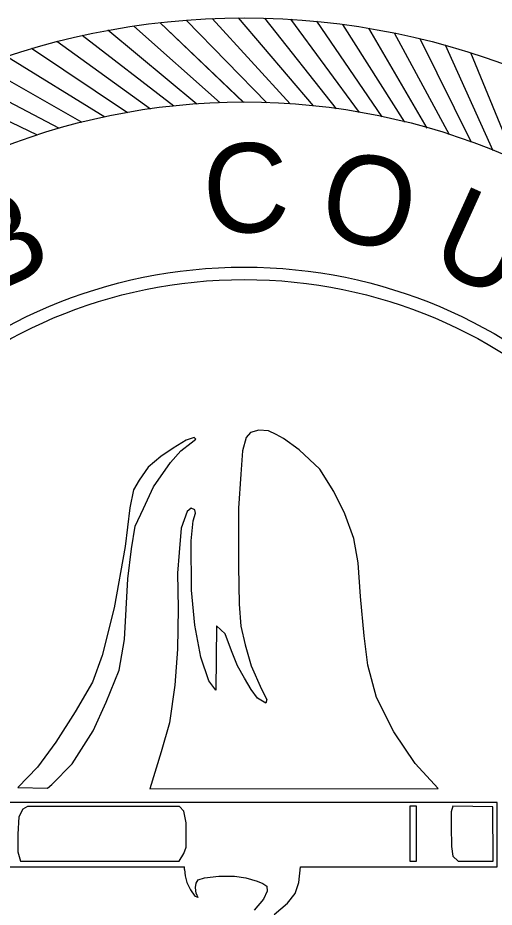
# Model space of a CAD drawing. Extents: x -0.08 to 1.46, y -0.19 to 1.05.
# Drawn here: x 0.6903 to 0.7172, y 0.0602 to 0.1105 of the extents above; entities that cross this region are included whole.
import ezdxf

# ---------------------------------------------------------------- set-up
doc = ezdxf.new("R2010")
doc.units = 0
doc.layers.add('PNTELEV', color=7, linetype='Continuous')

msp = doc.modelspace()

# ---------------------------------------------------------------- linework, layer by layer
at = {"layer": 'PNTELEV'}
for p, q in [((0.7034310280023353, 0.08701322746606281), (0.7031866806936989, 0.08673845499689992)), ((0.7038894872525464, 0.08713626140995447), (0.7034310280023353, 0.08701322746606281)), ((0.7044405579636823, 0.0871059376698297), (0.7038894872525464, 0.08713626140995447)), ((0.7048686892162095, 0.08689183135874684), (0.7044405579636823, 0.0871059376698297)), ((0.6997906230369341, 0.08658037943275386), (0.6990558678103219, 0.08612191166813787)), ((0.7002490813945066, 0.08673365368755283), (0.6997906230369341, 0.08658037943275386)), ((0.7000653947511448, 0.08642702202303819), (0.7003401615894569, 0.08664104517884674)), ((0.7003401615894569, 0.08664104517884674), (0.7002490813945066, 0.08673365368755283)), ((0.7031866806936989, 0.08673845499689992), (0.7029725788458121, 0.08597336263986047)), ((0.7052968213613761, 0.08667781678600726), (0.7048686892162095, 0.08689183135874684)), ((0.7061833291204705, 0.08603405550952371), (0.7052968213613761, 0.08667781678600726)), ((0.6990558678103219, 0.08612191166813787), (0.6983529721227424, 0.08566182343907765)), ((0.698904136083914, 0.08532477966030054), (0.6994839999554885, 0.08596855604334291)), ((0.6994839999554885, 0.08596855604334291), (0.7000653947511448, 0.08642702202303819)), ((0.7029725788458121, 0.08597336263986047), (0.7028816031618844, 0.08465711154122763)), ((0.7073462294705641, 0.08493354725392274), (0.7061833291204705, 0.08603405550952371)), ((0.6983529721227424, 0.08566182343907765), (0.6976501685858499, 0.08504999682243283)), ((0.6976501685858499, 0.08504999682243283), (0.6971294358287584, 0.08431523157079633)), ((0.6979552797647254, 0.08394785986264165), (0.698904136083914, 0.08532477966030054)), ((0.7028816031618844, 0.08465711154122763), (0.7027585922206174, 0.08272912982185297)), ((0.7081401331845057, 0.08367796643360073), (0.7073462294705641, 0.08493354725392274)), ((0.6971294358287584, 0.08431523157079633), (0.6968243422973882, 0.08376415790672717)), ((0.6973738927288784, 0.0827242147317689), (0.6979552797647254, 0.08394785986264165)), ((0.6968243422973882, 0.08376415790672717), (0.6966119525836239, 0.08276263536889966)), ((0.7087519661873114, 0.08242409184153492), (0.7081401331845057, 0.08367796643360073)), ((0.6966119525836239, 0.08276263536889966), (0.6963355856059328, 0.08055979335518297)), ((0.6969154431610834, 0.08171467893393454), (0.6973738927288784, 0.0827242147317689)), ((0.6998545649371875, 0.08254693983681613), (0.6995175245233313, 0.08159815657885489)), ((0.7000686728275552, 0.08272910146267827), (0.6998545649371875, 0.08254693983681613)), ((0.7002826937177912, 0.08263802401431022), (0.7000686728275552, 0.08272910146267827)), ((0.7001899994445575, 0.08202629325623927), (0.7003130260413418, 0.0824543342120212)), ((0.7003130260413418, 0.0824543342120212), (0.7002826937177912, 0.08263802401431022)), ((0.7027585922206174, 0.08272912982185297), (0.7027586271723042, 0.0794560996545118)), ((0.7000686914363639, 0.08089373182256637), (0.7001899994445575, 0.08202629325623927)), ((0.7092694797828923, 0.08102477731020864), (0.7087519661873114, 0.08242409184153492)), ((0.6967014364851251, 0.08042884709103516), (0.6969154431610834, 0.08171467893393454)), ((0.6995175245233313, 0.08159815657885489), (0.6993945990036263, 0.08022124495299272)), ((0.7095139348977342, 0.07964787062819421), (0.7092694797828923, 0.08102477731020864)), ((0.6963355856059328, 0.08055979335518297), (0.6957238012877242, 0.07710144632931171)), ((0.6964873441816101, 0.07874674463255822), (0.6967014364851251, 0.08042884709103516)), ((0.7000990512958299, 0.078109492473678), (0.7000686914363639, 0.08089373182256637)), ((0.6993945990036263, 0.08022124495299272), (0.6993035308249728, 0.07905835435433808)), ((0.7027586271723042, 0.0794560996545118), (0.7027889792032971, 0.0773140107310575)), ((0.709636894545151, 0.07775013079865395), (0.7095139348977342, 0.07964787062819421)), ((0.6993035308249728, 0.07905835435433808), (0.6993338812766803, 0.07706800381846847)), ((0.6963036906352772, 0.07531882311089452), (0.6964873441816101, 0.07874674463255822)), ((0.7002827610798613, 0.0761207647368473), (0.7000990512958299, 0.078109492473678)), ((0.7098510273614659, 0.07551705424292496), (0.709636894545151, 0.07775013079865395)), ((0.6957238012877242, 0.07710144632931171), (0.6950513490951792, 0.07440827934725697)), ((0.6993338812766803, 0.07706800381846847), (0.6993035753896966, 0.0747741734861892)), ((0.7027889792032971, 0.0773140107310575), (0.7028816920853387, 0.07605851038773478)), ((0.7006182100067866, 0.07431410716183601), (0.7002827610798613, 0.0761207647368473)), ((0.7015046913986934, 0.07608882719273977), (0.7014743992446195, 0.07244841645951684)), ((0.701995107075764, 0.07563037206275877), (0.7015046913986934, 0.07608882719273977)), ((0.7028816920853387, 0.07605851038773478), (0.7031260530582203, 0.0750185639859003)), ((0.7023609667440189, 0.07468150599320347), (0.701995107075764, 0.07563037206275877)), ((0.7100650650058523, 0.07386375600059447), (0.7098510273614659, 0.07551705424292496)), ((0.6959986078155768, 0.07357453030116971), (0.6963036906352772, 0.07531882311089452)), ((0.7031260530582203, 0.0750185639859003), (0.703461495736672, 0.07382534724350391)), ((0.6950513490951792, 0.07440827934725697), (0.694501915327622, 0.0729083343951266)), ((0.6993035753896966, 0.0747741734861892), (0.6991502365887894, 0.07272316173680239)), ((0.7026980254233609, 0.07382533907206477), (0.7023609667440189, 0.07468150599320347)), ((0.7010766849132312, 0.07296753239174306), (0.7006182100067866, 0.07431410716183601)), ((0.6952638663912548, 0.07176948206658781), (0.6959986078155768, 0.07357453030116971)), ((0.7030957420206796, 0.07312091362877307), (0.7026980254233609, 0.07382533907206477)), ((0.703461495736672, 0.07382534724350391), (0.7040429986818563, 0.0725091033550065)), ((0.7105538740211262, 0.07202839041169105), (0.7100650650058523, 0.07386375600059447)), ((0.694501915327622, 0.0729083343951266), (0.6935227326594128, 0.07122631440563615)), ((0.7014743992446195, 0.07244841645951684), (0.7010766849132312, 0.07296753239174306)), ((0.7034615095382463, 0.07247876691086708), (0.7030957420206796, 0.07312091362877307)), ((0.6991502365887894, 0.07272316173680239), (0.698845158232285, 0.07061139950640616)), ((0.7038289848640694, 0.0719883612591785), (0.7034615095382463, 0.07247876691086708)), ((0.7040429986818563, 0.0725091033550065), (0.7043497254496348, 0.07192770595045499)), ((0.7042874469981919, 0.0717135966177744), (0.7038289848640694, 0.0719883612591785)), ((0.7043497254496348, 0.07192770595045499), (0.7042874469981919, 0.0717135966177744)), ((0.7115330939756168, 0.07010042084629951), (0.7105538740211262, 0.07202839041169105)), ((0.6945306529377236, 0.07014812452693399), (0.6952638663912548, 0.07176948206658781)), ((0.6935227326594128, 0.07122631440563615), (0.6924221401499047, 0.06951234307010593)), ((0.698845158232285, 0.07061139950640616), (0.6983867153249514, 0.06895971396906793)), ((0.6933406037185923, 0.06828556213970599), (0.6945306529377236, 0.07014812452693399)), ((0.7127247127762566, 0.06829539321179807), (0.7115330939756168, 0.07010042084629951)), ((0.6924221401499047, 0.06951234307010593), (0.6913822946198712, 0.06810500113316001)), ((0.6983867153249514, 0.06895971396906793), (0.6977445876961483, 0.0668783684538167)), ((0.6913822946198712, 0.06810500113316001), (0.6902816968918571, 0.06694210009713583)), ((0.6922097646504177, 0.06712266096599516), (0.6933406037185923, 0.06828556213970599)), ((0.7140409767845406, 0.0668864572473329), (0.7127247127762566, 0.06829539321179807)), ((0.6902816968918571, 0.06694210009713583), (0.691963707748963, 0.06690863746686394)), ((0.691963707748963, 0.06690863746686394), (0.6922097646504177, 0.06712266096599516)), ((0.6977445876961483, 0.0668783684538167), (0.7140409767845406, 0.0668864572473329)), ((0.6908311574385891, 0.06587668647189555), (0.6905548593343034, 0.06572341262944163)), ((0.6911666770241991, 0.06587668942447128), (0.6908311574385891, 0.06587668647189555)), ((0.6994234576035275, 0.06587677484567583), (0.6911666770241991, 0.06587668942447128)), ((0.6996679008394016, 0.06560209713681153), (0.6994234576035275, 0.06587677484567583)), ((0.7128030377298128, 0.06588492399747785), (0.7124356579192415, 0.06588492035825667)), ((0.7124356579192415, 0.06588492035825667), (0.7124356895750298, 0.06279405085547379)), ((0.7128030693856017, 0.06279405456335954), (0.7128030377298128, 0.06588492399747785)), ((0.7148525182135835, 0.06588494562752666), (0.7147598212624325, 0.06557822407825407)), ((0.7171143976121676, 0.06585463898523274), (0.7148525182135835, 0.06588494562752666)), ((0.7171447596681846, 0.0627940991280835), (0.7171143976121676, 0.06585463898523274)), ((0.6905548593343034, 0.06572341262944163), (0.6903408435939085, 0.06529528117092066)), ((0.6997908471651808, 0.06495994980092465), (0.6996679008394016, 0.06560209713681153)), ((0.7147598212624325, 0.06557822407825407), (0.7147598294335142, 0.06475238398786003)), ((0.6903408435939085, 0.06529528117092066), (0.6902801039629709, 0.06431608071787771)), ((0.6997908616534004, 0.06358141846592835), (0.6997908471651808, 0.06495994980092465)), ((0.7147598294335142, 0.06475238398786003), (0.7147901710274945, 0.06361982447643694)), ((0.6902801039629709, 0.06431608071787771), (0.6902801154986155, 0.06330655048151425)), ((0.699667925284697, 0.0632155677244228), (0.6997908616534004, 0.06358141846592835)), ((0.7147901710274945, 0.06361982447643694), (0.7148525467787519, 0.06306875527592115)), ((0.6902801154986155, 0.06330655048151425), (0.6904334796381724, 0.06278581168158469)), ((0.6993931603689919, 0.06278590499957022), (0.699667925284697, 0.0632155677244228)), ((0.7148525467787519, 0.06306875527592115), (0.7151576497865451, 0.06279407873399676)), ((0.6904334796381724, 0.06278581168158469), (0.6993931603689919, 0.06278590499957022)), ((0.699698264955355, 0.06230503762538842), (0.6996982628954186, 0.06247279772718373)), ((0.7061660320609346, 0.06158474517448356), (0.7062586326728596, 0.06247286598189286)), ((0.7062586326728596, 0.06247286598189286), (0.7062586326728596, 0.06247124592979367)), ((0.7124356895750298, 0.06279405085547379), (0.7128030693856017, 0.06279405456335954)), ((0.7151576497865451, 0.06279407873399676), (0.7171447596681846, 0.0627940991280835)), ((0.699698264955355, 0.06230503762538842), (0.699728599339558, 0.06195205830963073)), ((0.699728599339558, 0.06195205830963073), (0.6998213019898667, 0.06157027910323556)), ((0.7004634515226613, 0.061738046277479496), (0.7008307397318616, 0.06184505981250223)), ((0.7008307397318616, 0.06184505981250223), (0.7016406488171354, 0.06193767848391947)), ((0.7016406488171354, 0.06193767848391947), (0.7025272393885389, 0.06193768768532686)), ((0.7025272393885389, 0.06193768768532686), (0.7031692991746198, 0.06184508446379118)), ((0.7031692991746198, 0.06184508446379118), (0.7037971412566439, 0.06166140042932443)), ((0.6998213019898667, 0.06157027910323556), (0.7000353267939821, 0.06115655157239848)), ((0.7003100961042176, 0.06129389420373854), (0.70035635284145, 0.06153995522542414)), ((0.70035635284145, 0.06153995522542414), (0.7004634515226613, 0.061738046277479496)), ((0.7037971412566439, 0.06166140042932443), (0.704132572604729, 0.06152406397815161)), ((0.704132572604729, 0.06152406397815161), (0.704346594593598, 0.06137070663710051)), ((0.704346594593598, 0.06137070663710051), (0.7043626174064411, 0.061095936914519595)), ((0.7059519284277691, 0.06095852286990104), (0.7061660320609346, 0.06158474517448356)), ((0.7000353267939821, 0.06115655157239848), (0.7002796806250347, 0.06080519416268286)), ((0.7003563594332469, 0.060958464503244686), (0.7003100961042176, 0.06129389420373854)), ((0.7003563594332469, 0.060958464503244686), (0.7004474413448109, 0.060728515492157305)), ((0.7043626174064411, 0.061095936914519595), (0.7041629126194251, 0.060635854110316585)), ((0.7055238948198094, 0.06040744879348692), (0.7059519284277691, 0.06095852286990104)), ((0.7004474413448109, 0.060728515492157305), (0.7002796806250347, 0.06080519416268286)), ((0.7041629126194251, 0.060635854110316585), (0.7036277786129249, 0.06002402955325063)), ((0.7047603414195309, 0.05977968993575988), (0.7055238948198094, 0.06040744879348692))]:
    msp.add_line(p, q, dxfattribs=at)
for points in [[(0.7030286242883933, 0.10566707243974625), (0.6983001577213539, 0.11017755282385762)], [(0.7030388843894732, 0.10567211360116417), (0.7030388843894732, 0.10567211360116417), (0.6983103270457517, 0.11018250355155888)], [(0.7043540548811689, 0.10565079590352001), (0.6997857859526412, 0.11032345935304579)], [(0.7056676954801812, 0.10558358038933692), (0.7012652948177589, 0.11041275462730353)], [(0.7069782762931117, 0.105470104361729), (0.7027471441863314, 0.11045011944539958)], [(0.7082841789851918, 0.1053110875156683), (0.7042294450379146, 0.11043564451642449)], [(0.7095837804816498, 0.10510653026314191), (0.7057103053315417, 0.1103694207551044)], [(0.7108698828714622, 0.10485499403746545), (0.7108698828714622, 0.10485499403746545), (0.7071825266061557, 0.11024991586442404)], [(0.7004000860791936, 0.105572095137791), (0.7004000860791936, 0.105572095137791), (0.6953684115665686, 0.10974174292369306)], [(0.7017135445740951, 0.10564248868163054), (0.7017135445740951, 0.10564248868163054), (0.6968304600148931, 0.10998520827730113)], [(0.712146535700871, 0.10455881735046325), (0.7086496190315023, 0.11007911101515712)], [(0.7134174291144147, 0.10421989121313503), (0.7101153614016306, 0.10985889666827135)], [(0.7146758133195175, 0.10383686426527916), (0.7115725530582203, 0.10958765160472808)], [(0.6977845085621605, 0.10529396809668962), (0.6924742891031037, 0.109102443124966)], [(0.6990898668645156, 0.10545580103083065), (0.6939158152886162, 0.10944733721812182)], [(0.7159199776240124, 0.10341009618289891), (0.7130193075900806, 0.10926573680479941)], [(0.6964856305368673, 0.10508659523673479), (0.6910457223058474, 0.10870741853459298)], [(0.7171485730019346, 0.1029402195235056), (0.7171485730019346, 0.1029402195235056), (0.7144540009625688, 0.10889351118882125)], [(0.6951947633686796, 0.1048340415089887), (0.689631827167584, 0.10826280357916773)], [(0.7183599778905645, 0.10242777283962194), (0.7158748355527653, 0.10847142617185537)], [(0.6939135265603793, 0.10453657794065892), (0.6882342218864693, 0.10776913914544994)], [(0.6926433590212594, 0.10419465484710153), (0.6868547980907691, 0.10722696474726619)], [(0.6913859732981454, 0.10380854160793243), (0.6854950839579833, 0.1066370004919332)], [(0.7062586326728596, 0.06247124592979367), (0.7173667936814557, 0.06247136156447345), (0.7173667551592122, 0.0661038522866529), (0.6879623153572811, 0.06610354651410996), (0.6879623527801765, 0.06247105647821846), (0.6996982628954186, 0.06247117760641989)]]:
    msp.add_lwpolyline(points, dxfattribs=at)
for radius in [0.04245684710173633, 0.03771027974837033, 0.028375224049835963, 0.02767505748908551]:
    msp.add_circle((0.7030744749992621, 0.06798333519990857), radius, dxfattribs=at)

# ---------------------------------------------------------------- texts
for s, height, rotation, p in [('C', 0.00503981999999999, 3.231316666666677, (0.7008717249992623, 0.09818060322506843)), ('O', 0.005039820000000001, 349.4193583333334, (0.7071132249992619, 0.09812885322506842)), ('B', 0.005039820000000001, 23.94925555555556, (0.6883414749992619, 0.09462785322506845)), ('U', 0.005039820000000001, 335.60740000000004, (0.7133367249992625, 0.09649085322506842))]:
    msp.add_text(s, height=height, rotation=rotation, dxfattribs=at).set_placement(p)

doc.saveas('drawing.dxf')
